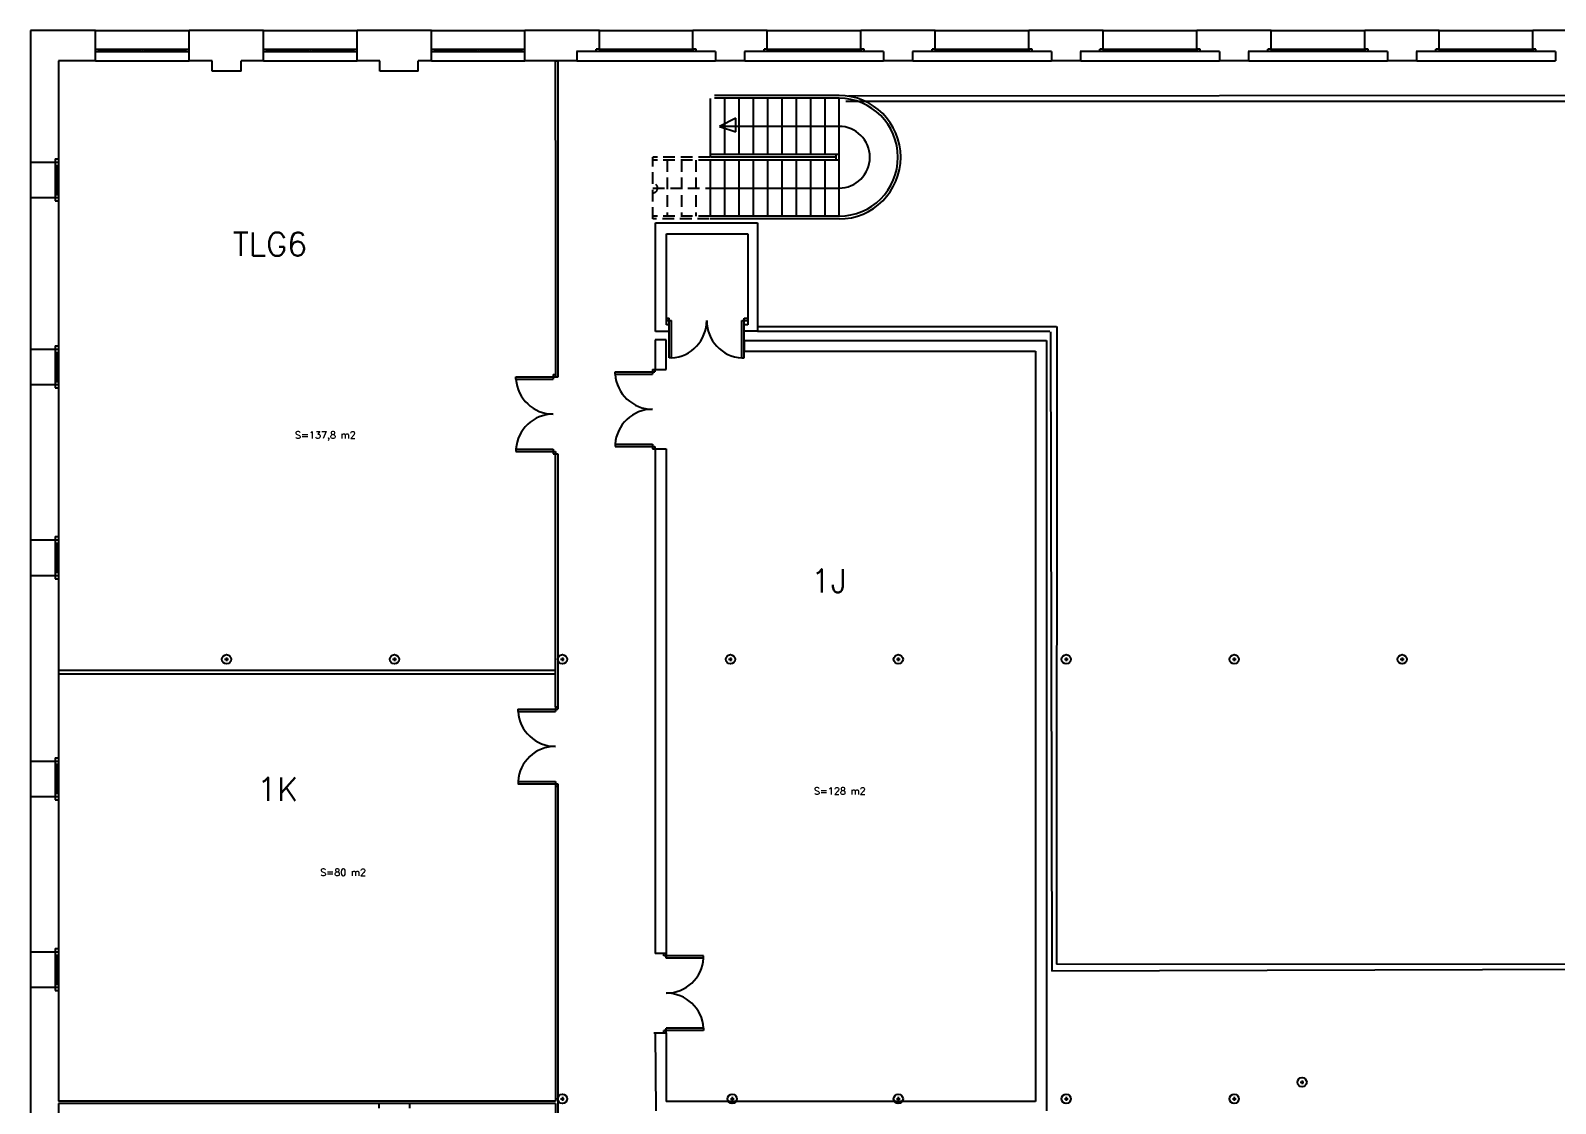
# Model space of a CAD drawing. Extents: x 188 to 272, y -39 to 198.
# Drawn here: x 188.68 to 221.28, y 46.95 to 69.9 of the extents above; entities that cross this region are included whole.
import ezdxf

# ---------------------------------------------------------------- set-up
doc = ezdxf.new("R2010")
doc.units = 0
doc.header["$MEASUREMENT"] = 0
doc.linetypes.add('RAYITAS', pattern=[0.375, 0.25, -0.125])
doc.layers.get('0').update_dxf_attribs({"linetype": 'CONTINUOUS'})
for name, color, linetype in [('ESCA', 4, 'CONTINUOUS'), ('MURO', 1, 'CONTINUOUS'), ('PILA', 6, 'CONTINUOUS'), ('PUER', 5, 'CONTINUOUS'), ('SUP', 7, 'CONTINUOUS'), ('TABI', 3, 'CONTINUOUS'), ('TEXT', 7, 'CONTINUOUS'), ('VENT', 2, 'CONTINUOUS')]:
    doc.layers.add(name, color=color, linetype=linetype)
doc.layers.get('0').off()
doc.styles.add('SIMPLEX', font='simplex.shx')
doc.styles.add('SIMPLEX8', font='simplex.shx')

# ---------------------------------------------------------------- blocks, each defined once
blk = doc.blocks.new('PILARR')
for p, q in [((0, 0.2), (0, -0.2)), ((-0.2, 0), (0.2, 0))]:
    blk.add_line(p, q)
blk.add_circle((0, 0), 0.5)

msp = doc.modelspace()

# ---------------------------------------------------------------- linework, layer by layer
at = {"layer": 'ESCA'}
for p, q in [((205.963, 68.505), (203.303, 68.505)), ((203.207, 68.442), (203.207, 67.185)), ((205.963, 68.445), (203.303, 68.445)), ((203.514, 68.445), (203.514, 67.245)), ((203.82, 68.445), (203.82, 67.245)), ((204.126, 68.445), (204.126, 67.245)), ((204.432, 68.445), (204.432, 67.245)), ((204.738, 68.445), (204.738, 67.245)), ((205.044, 68.445), (205.044, 67.245)), ((205.351, 68.445), (205.351, 67.245)), ((205.657, 68.445), (205.657, 67.245)), ((205.963, 65.925), (205.963, 68.445)), ((203.755, 68.022), (203.408, 67.845)), ((203.408, 67.845), (203.755, 67.725)), ((205.963, 67.845), (203.408, 67.845)), ((203.755, 67.725), (203.755, 68.022)), ((205.963, 67.245), (203.207, 67.245)), ((205.903, 67.185), (203.226, 67.185)), ((205.903, 67.125), (205.903, 67.245)), ((203.207, 67.125), (203.207, 65.925)), ((205.963, 67.125), (203.208, 67.125)), ((203.514, 67.125), (203.514, 65.925)), ((203.82, 67.125), (203.82, 65.925)), ((204.126, 67.125), (204.126, 65.925)), ((204.432, 67.125), (204.432, 65.925)), ((204.738, 67.125), (204.738, 65.925)), ((205.044, 67.125), (205.044, 65.925)), ((205.351, 67.125), (205.351, 65.925)), ((205.657, 67.125), (205.657, 65.925)), ((203.207, 66.525), (205.963, 66.525)), ((205.963, 65.925), (203.197, 65.925)), ((203.523, 65.865), (203.208, 65.865)), ((205.963, 65.865), (203.523, 65.865)), ((210.622, 63.565), (210.611, 49.929)), ((210.482, 63.45), (210.509, 49.777)), ((226.224, 49.918), (210.611, 49.929)), ((226.273, 49.822), (210.509, 49.777))]:
    msp.add_line(p, q, dxfattribs=at)
at = {"layer": 'ESCA', "linetype": 'RAYITAS'}
for p, q in [((203.207, 67.185), (201.983, 67.185)), ((201.983, 65.865), (201.983, 67.185)), ((203.207, 67.125), (201.983, 67.125)), ((202.289, 67.125), (202.289, 65.925)), ((202.595, 67.125), (202.595, 65.925)), ((202.901, 67.125), (202.901, 65.925)), ((201.983, 66.525), (203.207, 66.525)), ((203.207, 65.925), (201.983, 65.925)), ((203.189, 65.865), (201.983, 65.865))]:
    msp.add_line(p, q, dxfattribs=at)
at = {"layer": 'ESCA'}
for radius in [1.32, 1.26, 0.66]:
    msp.add_arc((205.963, 67.185), radius, 270, 90, dxfattribs=at)
at = {"layer": 'ESCA', "linetype": 'RAYITAS'}
msp.add_arc((201.983, 66.525), 0.102, 270, 90, dxfattribs=at)
at = {"layer": 'MURO'}
for p, q in [((188.681, 69.896), (188.681, 67.081)), ((190.071, 69.896), (188.681, 69.896)), ((190.071, 69.246), (190.071, 69.896)), ((192.071, 69.246), (192.071, 69.896)), ((193.661, 69.896), (192.071, 69.896)), ((193.661, 69.246), (193.661, 69.896)), ((195.661, 69.246), (195.661, 69.896)), ((197.251, 69.896), (195.661, 69.896)), ((197.251, 69.246), (197.251, 69.896)), ((199.251, 69.246), (199.251, 69.896)), ((200.841, 69.896), (199.251, 69.896)), ((204.431, 69.896), (202.841, 69.896)), ((208.021, 69.896), (206.431, 69.896)), ((211.611, 69.896), (210.021, 69.896)), ((215.201, 69.896), (213.611, 69.896)), ((218.791, 69.896), (217.201, 69.896)), ((222.381, 69.896), (220.791, 69.896)), ((195.591, 69.446), (195.591, 69.496)), ((189.281, 69.246), (189.281, 67.151)), ((190.071, 69.246), (189.281, 69.246)), ((192.561, 69.246), (192.071, 69.246)), ((192.561, 69.026, -3.5), (192.561, 69.246, -3.5)), ((193.181, 69.026, -3.5), (193.181, 69.246, -3.5)), ((193.661, 69.246), (193.181, 69.246)), ((196.151, 69.246), (195.661, 69.246)), ((196.151, 69.026, -3.5), (196.151, 69.246, -3.5)), ((196.971, 69.026, -3.5), (196.971, 69.246, -3.5)), ((197.251, 69.246), (196.971, 69.246)), ((199.951, 69.246), (199.251, 69.246)), ((200.361, 69.246), (199.951, 69.246)), ((203.951, 69.246), (203.331, 69.246)), ((207.541, 69.246), (206.921, 69.246)), ((211.131, 69.246), (210.511, 69.246)), ((214.721, 69.246), (214.101, 69.246)), ((218.311, 69.246), (217.691, 69.246)), ((193.181, 69.026), (192.561, 69.026)), ((196.971, 69.026), (196.151, 69.026)), ((189.211, 67.151), (189.281, 67.151)), ((189.211, 67.151), (189.211, 67.081)), ((188.681, 67.081), (189.211, 67.081)), ((188.681, 66.321), (189.211, 66.321)), ((188.681, 66.321), (188.681, 63.081)), ((189.211, 66.321), (189.211, 66.251)), ((189.211, 66.251), (189.281, 66.251)), ((189.281, 66.251), (189.281, 63.151)), ((188.681, 63.081), (189.211, 63.081)), ((189.211, 63.151), (189.211, 63.081)), ((189.211, 63.151), (189.281, 63.151)), ((188.681, 62.321), (189.211, 62.321)), ((188.681, 62.321), (188.681, 59.001)), ((189.211, 62.321), (189.211, 62.251)), ((189.211, 62.251), (189.281, 62.251)), ((189.281, 62.251), (189.281, 59.071)), ((189.211, 59.071, -3.5), (189.211, 59.001, -3.5)), ((189.211, 59.071, -3.5), (189.281, 59.071, -3.5)), ((188.681, 59.001, -3.5), (189.211, 59.001, -3.5)), ((188.681, 58.241, -3.5), (189.211, 58.241, -3.5)), ((188.681, 58.241), (188.681, 54.271)), ((189.211, 58.241, -3.5), (189.211, 58.171, -3.5)), ((189.211, 58.171, -3.5), (189.281, 58.171, -3.5)), ((189.281, 58.171), (189.281, 54.341)), ((188.681, 54.271, -3.5), (189.211, 54.271, -3.5)), ((189.211, 54.341, -3.5), (189.211, 54.271, -3.5)), ((189.211, 54.341, -3.5), (189.281, 54.341, -3.5)), ((188.681, 53.511, -3.5), (189.211, 53.511, -3.5)), ((188.681, 53.511), (188.681, 50.191)), ((189.211, 53.511, -3.5), (189.211, 53.441, -3.5)), ((189.211, 53.441, -3.5), (189.281, 53.441, -3.5)), ((189.281, 53.441), (189.281, 50.261)), ((189.211, 50.261, -3.5), (189.211, 50.191, -3.5)), ((189.211, 50.261, -3.5), (189.281, 50.261, -3.5)), ((188.681, 50.191, -3.5), (189.211, 50.191, -3.5)), ((188.681, 49.431, -3.5), (189.211, 49.431, -3.5)), ((188.681, 49.431), (188.681, 46.101)), ((189.211, 49.431, -3.5), (189.211, 49.361, -3.5)), ((189.211, 49.361, -3.5), (189.281, 49.361, -3.5)), ((189.281, 49.361), (189.281, 46.996)), ((189.281, 46.946), (189.281, 46.171))]:
    msp.add_line(p, q, dxfattribs=at)
at = {"layer": 'MURO', "color": 1}
for p, q in [((200.841, 69.496), (200.841, 69.896)), ((202.841, 69.496), (202.841, 69.896)), ((204.431, 69.496), (204.431, 69.896)), ((206.431, 69.496), (206.431, 69.896)), ((208.021, 69.496), (208.021, 69.896)), ((210.021, 69.496), (210.021, 69.896)), ((211.611, 69.496), (211.611, 69.896)), ((213.611, 69.496), (213.611, 69.896)), ((215.201, 69.496), (215.201, 69.896)), ((217.201, 69.496), (217.201, 69.896)), ((218.791, 69.496), (218.791, 69.896)), ((220.791, 69.496), (220.791, 69.896)), ((200.771, 69.446), (200.351, 69.446)), ((200.356, 69.446), (200.356, 69.246)), ((200.841, 69.496), (200.771, 69.496)), ((200.771, 69.446), (200.771, 69.496)), ((202.911, 69.496), (202.841, 69.496)), ((202.911, 69.446), (202.911, 69.496)), ((203.326, 69.446), (202.911, 69.446)), ((203.326, 69.446, -3.5), (203.326, 69.246, -3.5)), ((204.361, 69.446), (203.941, 69.446)), ((203.946, 69.446), (203.946, 69.246)), ((204.361, 69.446), (204.361, 69.496)), ((204.431, 69.496), (204.361, 69.496)), ((206.501, 69.496), (206.431, 69.496)), ((206.501, 69.446), (206.501, 69.496)), ((206.916, 69.446), (206.501, 69.446)), ((206.916, 69.446, -3.5), (206.916, 69.246, -3.5)), ((207.951, 69.446), (207.531, 69.446)), ((207.536, 69.446), (207.536, 69.246)), ((207.951, 69.446), (207.951, 69.496)), ((208.021, 69.496), (207.951, 69.496)), ((210.091, 69.496), (210.021, 69.496)), ((210.091, 69.446), (210.091, 69.496)), ((210.506, 69.446), (210.091, 69.446)), ((210.506, 69.446, -3.5), (210.506, 69.246, -3.5)), ((211.541, 69.446), (211.121, 69.446)), ((211.126, 69.446), (211.126, 69.246)), ((211.611, 69.496), (211.541, 69.496)), ((211.541, 69.446), (211.541, 69.496)), ((213.681, 69.496), (213.611, 69.496)), ((213.681, 69.446), (213.681, 69.496)), ((214.096, 69.446), (213.681, 69.446)), ((214.096, 69.446, -3.5), (214.096, 69.246, -3.5)), ((215.131, 69.446), (214.711, 69.446)), ((214.716, 69.446), (214.716, 69.246)), ((215.131, 69.446), (215.131, 69.496)), ((215.201, 69.496), (215.131, 69.496)), ((217.271, 69.496), (217.201, 69.496)), ((217.271, 69.446), (217.271, 69.496)), ((217.686, 69.446), (217.271, 69.446)), ((217.686, 69.446, -3.5), (217.686, 69.246, -3.5)), ((218.721, 69.446), (218.301, 69.446)), ((218.306, 69.446), (218.306, 69.246)), ((218.791, 69.496), (218.721, 69.496)), ((218.721, 69.446), (218.721, 69.496)), ((220.861, 69.496), (220.791, 69.496)), ((220.861, 69.446), (220.861, 69.496)), ((221.276, 69.446), (220.861, 69.446)), ((221.276, 69.446, -3.5), (221.276, 69.246, -3.5))]:
    msp.add_line(p, q, dxfattribs=at)
at = {"layer": 'MURO', "color": 3}
for p, q in [((199.907, 65.844), (199.906, 69.246)), ((199.957, 62.49), (199.957, 69.246)), ((199.907, 62.49), (199.907, 65.844)), ((204.017, 63.965), (204.017, 63.965)), ((204.017, 63.691), (204.017, 63.691)), ((202.27, 63.28), (202.036, 63.28)), ((202.036, 63.268), (202.036, 62.645)), ((202.27, 63.034), (202.27, 63.28)), ((204.034, 63.463), (203.935, 63.462)), ((203.935, 63.268), (210.396, 63.268)), ((203.935, 63.268), (203.935, 63.034)), ((204.221, 63.463), (204.221, 63.463)), ((210.396, 63.268), (210.396, 46.788)), ((202.27, 62.645), (202.27, 63.034)), ((203.935, 63.034), (210.163, 63.034)), ((210.163, 63.034), (210.163, 52.489)), ((202.027, 62.645), (202.27, 62.645)), ((199.901, 55.433), (199.906, 60.84)), ((199.956, 60.84), (199.951, 55.433)), ((202.027, 60.945), (202.27, 60.945)), ((202.036, 60.945), (202.036, 53.34)), ((202.27, 60.945), (202.27, 50.056)), ((202.036, 53.34), (202.036, 50.156)), ((210.163, 52.489), (210.163, 46.99)), ((202.22, 50.156), (202.036, 50.156)), ((202.005, 48.456), (202.27, 48.456)), ((202.036, 48.456), (202.046, 46.788)), ((202.27, 48.456), (202.27, 46.99)), ((209.817, 46.99), (202.27, 46.99)), ((210.163, 46.99), (209.817, 46.99))]:
    msp.add_line(p, q, dxfattribs=at)
at = {"layer": 'MURO', "color": 4}
for p, q in [((206.166, 68.495), (235.759, 68.523)), ((206.107, 68.381), (235.756, 68.381)), ((202.042, 63.46), (202.042, 65.781)), ((202.042, 65.781), (204.221, 65.781)), ((202.279, 63.602), (202.279, 65.544)), ((202.279, 65.544), (204.017, 65.544)), ((202.279, 63.602), (202.279, 65.544)), ((202.279, 65.544), (204.017, 65.544)), ((204.017, 65.544), (204.017, 63.965)), ((204.017, 65.544), (204.017, 63.602)), ((204.221, 65.781), (204.221, 63.463)), ((204.017, 63.965), (204.017, 63.602)), ((202.335, 63.602), (202.279, 63.602)), ((202.335, 63.46), (202.335, 63.602)), ((204.017, 63.602), (203.935, 63.602)), ((203.935, 63.462), (203.935, 63.602)), ((204.224, 63.565), (210.609, 63.565)), ((202.036, 63.28), (202.036, 63.268)), ((202.335, 63.46), (202.042, 63.46)), ((204.221, 63.463), (204.034, 63.463)), ((204.221, 63.463), (210.469, 63.463))]:
    msp.add_line(p, q, dxfattribs=at)
at = {"layer": 'PUER'}
for p, q in [((202.285, 63.741), (202.335, 63.741)), ((202.285, 63.691), (202.385, 63.691)), ((202.335, 62.891), (202.335, 63.741)), ((202.385, 62.893), (202.385, 63.691)), ((203.885, 62.893), (203.885, 63.691)), ((203.885, 63.691), (204.017, 63.691)), ((203.935, 62.891), (203.935, 63.741)), ((203.935, 63.741), (204.017, 63.741)), ((201.177, 62.595), (202.027, 62.595)), ((201.179, 62.545), (201.179, 62.595)), ((201.977, 62.645), (201.977, 62.545)), ((202.027, 62.645), (202.027, 62.595)), ((202.385, 62.893), (202.335, 62.893)), ((203.885, 62.893), (203.935, 62.893)), ((199.056, 62.49), (199.906, 62.49)), ((199.057, 62.44), (199.057, 62.49)), ((199.057, 62.44), (199.856, 62.44)), ((199.856, 62.54), (199.856, 62.44)), ((199.906, 62.54), (199.906, 62.49)), ((201.179, 62.545), (201.977, 62.545)), ((201.177, 60.995), (202.027, 60.995)), ((201.179, 61.045), (201.977, 61.045)), ((201.179, 61.045), (201.179, 60.995)), ((201.977, 61.045), (201.977, 60.945)), ((202.027, 60.995), (202.027, 60.945)), ((199.056, 60.89), (199.906, 60.89)), ((199.057, 60.94), (199.856, 60.94)), ((199.057, 60.94), (199.057, 60.89)), ((199.856, 60.94), (199.856, 60.84)), ((199.906, 60.89), (199.906, 60.84)), ((199.901, 55.433), (199.901, 55.333)), ((199.951, 55.433), (199.951, 55.383)), ((199.101, 55.383), (199.951, 55.383)), ((199.103, 55.333), (199.103, 55.383)), ((199.103, 55.333), (199.901, 55.333)), ((199.103, 53.833), (199.901, 53.833)), ((199.103, 53.833), (199.103, 53.783)), ((199.901, 53.833), (199.901, 53.733)), ((199.101, 53.783), (199.951, 53.783)), ((199.951, 53.783), (199.951, 53.733)), ((202.22, 50.106), (202.22, 50.156)), ((203.07, 50.106), (202.22, 50.106)), ((202.27, 50.056), (202.27, 50.156)), ((203.069, 50.056), (202.27, 50.056)), ((203.069, 50.056), (203.069, 50.106)), ((203.07, 48.506), (202.22, 48.506)), ((202.22, 48.456), (202.22, 48.506)), ((203.069, 48.556), (202.27, 48.556)), ((202.27, 48.456), (202.27, 48.556)), ((203.069, 48.556), (203.069, 48.506))]:
    msp.add_line(p, q, dxfattribs=at)
for centre, start, end in [((202.335, 63.691), 273.5833, 0), ((203.935, 63.691), 180, 266.4167), ((199.856, 62.49), 183.5833, 270), ((201.977, 62.595), 183.5833, 270), ((199.856, 60.89), 90, 176.4167), ((201.977, 60.995), 90, 176.4167), ((199.901, 55.383), 183.5833, 270), ((199.901, 53.783), 90, 176.4167), ((202.27, 50.106), 270, 356.4167), ((202.27, 48.506), 3.5833, 90)]:
    msp.add_arc(centre, 0.8, start, end, dxfattribs=at)
at = {"layer": 'TABI'}
for p, q in [((199.906, 69.246), (199.956, 69.246)), ((202.285, 63.691), (202.285, 63.741)), ((201.977, 62.645), (202.027, 62.645)), ((199.856, 62.54), (199.906, 62.54)), ((199.907, 62.49), (199.957, 62.49)), ((199.856, 60.84), (199.906, 60.84)), ((199.906, 60.84), (199.956, 60.84)), ((201.977, 60.945), (202.027, 60.945)), ((199.901, 56.209), (189.281, 56.209)), ((199.901, 56.129), (189.281, 56.129)), ((199.901, 55.433), (199.951, 55.433)), ((199.901, 53.733), (199.901, 46.996)), ((199.901, 53.733), (199.951, 53.733)), ((199.951, 53.733), (199.951, 46.746)), ((202.27, 50.156), (202.22, 50.156)), ((202.27, 48.456), (202.22, 48.456)), ((199.901, 46.996), (189.281, 46.996)), ((199.901, 46.946), (189.281, 46.946)), ((196.131, 46.846, -3.5), (196.131, 46.946, -3.5)), ((196.791, 46.846, -3.5), (196.791, 46.946, -3.5)), ((199.901, 46.946), (199.901, 46.746))]:
    msp.add_line(p, q, dxfattribs=at)
at = {"layer": 'VENT'}
for p, q in [((190.071, 69.896), (192.071, 69.896)), ((197.251, 69.896), (199.251, 69.896)), ((200.841, 69.896), (202.841, 69.896)), ((204.431, 69.896), (206.431, 69.896)), ((208.021, 69.896), (210.021, 69.896)), ((211.611, 69.896), (213.611, 69.896)), ((215.201, 69.896), (217.201, 69.896)), ((218.791, 69.896), (220.791, 69.896)), ((190.141, 69.446), (190.141, 69.496)), ((190.141, 69.446), (190.141, 69.496)), ((190.141, 69.471), (191.021, 69.471)), ((191.021, 69.496), (191.021, 69.446)), ((191.071, 69.496), (191.071, 69.446)), ((191.121, 69.496), (191.121, 69.446)), ((191.121, 69.471), (192.001, 69.471)), ((192.001, 69.446), (192.001, 69.496)), ((192.001, 69.446), (192.001, 69.496)), ((193.731, 69.446), (193.731, 69.496)), ((193.731, 69.446), (193.731, 69.496)), ((193.731, 69.471), (194.611, 69.471)), ((194.611, 69.496), (194.611, 69.446)), ((194.661, 69.496), (194.661, 69.446)), ((194.711, 69.496), (194.711, 69.446)), ((194.711, 69.471), (195.591, 69.471)), ((197.321, 69.446), (197.321, 69.496)), ((197.321, 69.446), (197.321, 69.496)), ((197.321, 69.471), (198.201, 69.471)), ((198.201, 69.496), (198.201, 69.446)), ((198.251, 69.496), (198.251, 69.446)), ((198.301, 69.496), (198.301, 69.446)), ((198.301, 69.471), (199.181, 69.471)), ((199.181, 69.446), (199.181, 69.496)), ((199.181, 69.446), (199.181, 69.496)), ((200.841, 69.496), (202.841, 69.496)), ((200.841, 69.496), (200.841, 69.446)), ((200.911, 69.446), (200.911, 69.496)), ((200.911, 69.471), (201.791, 69.471)), ((201.791, 69.496), (201.791, 69.446)), ((201.841, 69.496), (201.841, 69.446)), ((201.891, 69.496), (201.891, 69.446)), ((201.891, 69.471), (202.771, 69.471)), ((202.771, 69.446), (202.771, 69.496)), ((202.841, 69.496), (202.841, 69.446)), ((204.431, 69.496), (206.431, 69.496)), ((204.431, 69.496), (204.431, 69.446)), ((204.501, 69.446), (204.501, 69.496)), ((204.501, 69.471), (205.381, 69.471)), ((205.381, 69.496), (205.381, 69.446)), ((205.431, 69.496), (205.431, 69.446)), ((205.481, 69.496), (205.481, 69.446)), ((205.481, 69.471), (206.361, 69.471)), ((206.361, 69.446), (206.361, 69.496)), ((206.431, 69.496), (206.431, 69.446)), ((208.021, 69.496), (210.021, 69.496)), ((208.021, 69.496), (208.021, 69.446)), ((208.091, 69.446), (208.091, 69.496)), ((208.091, 69.471), (208.971, 69.471)), ((208.971, 69.496), (208.971, 69.446)), ((209.021, 69.496), (209.021, 69.446)), ((209.071, 69.496), (209.071, 69.446)), ((209.071, 69.471), (209.951, 69.471)), ((209.951, 69.446), (209.951, 69.496)), ((210.021, 69.496), (210.021, 69.446)), ((211.611, 69.496), (213.611, 69.496)), ((211.611, 69.496), (211.611, 69.446)), ((211.681, 69.446), (211.681, 69.496)), ((211.681, 69.471), (212.561, 69.471)), ((212.561, 69.496), (212.561, 69.446)), ((212.611, 69.496), (212.611, 69.446)), ((212.661, 69.496), (212.661, 69.446)), ((212.661, 69.471), (213.541, 69.471)), ((213.541, 69.446), (213.541, 69.496)), ((213.611, 69.496), (213.611, 69.446)), ((215.201, 69.496), (217.201, 69.496)), ((215.201, 69.496), (215.201, 69.446)), ((215.271, 69.446), (215.271, 69.496)), ((215.271, 69.471), (216.151, 69.471)), ((216.151, 69.496), (216.151, 69.446)), ((216.201, 69.496), (216.201, 69.446)), ((216.251, 69.496), (216.251, 69.446)), ((216.251, 69.496), (216.251, 69.446)), ((216.251, 69.471), (217.131, 69.471)), ((217.131, 69.446), (217.131, 69.496)), ((217.201, 69.496), (217.201, 69.446)), ((218.791, 69.496), (220.791, 69.496)), ((218.791, 69.496), (218.791, 69.446)), ((218.861, 69.446), (218.861, 69.496)), ((218.861, 69.471), (219.741, 69.471)), ((219.741, 69.496), (219.741, 69.446)), ((219.791, 69.496), (219.791, 69.446)), ((219.841, 69.496), (219.841, 69.446)), ((219.841, 69.471), (220.721, 69.471)), ((220.721, 69.446), (220.721, 69.496)), ((220.791, 69.496), (220.791, 69.446)), ((190.071, 69.246), (192.071, 69.246)), ((197.251, 69.246), (199.251, 69.246)), ((200.361, 69.246), (203.326, 69.246)), ((203.951, 69.246), (206.916, 69.246)), ((207.541, 69.246), (210.506, 69.246)), ((211.131, 69.246), (214.096, 69.246)), ((214.721, 69.246), (217.686, 69.246)), ((218.311, 69.246), (221.276, 69.246)), ((189.281, 67.151), (189.281, 66.251)), ((189.281, 67.151), (189.281, 66.251)), ((188.681, 67.081), (188.681, 66.321)), ((189.211, 67.081), (189.211, 66.321)), ((189.211, 67.081), (189.281, 67.081)), ((189.211, 67.011), (189.281, 67.011)), ((189.246, 67.011), (189.246, 66.391)), ((189.211, 66.391), (189.281, 66.391)), ((189.211, 66.321), (189.281, 66.321)), ((188.681, 63.081), (188.681, 62.321)), ((189.211, 63.081), (189.211, 62.321)), ((189.211, 63.081), (189.281, 63.081)), ((189.211, 63.011), (189.281, 63.011)), ((189.246, 63.011), (189.246, 62.391)), ((189.281, 63.151), (189.281, 62.251)), ((189.281, 63.151), (189.281, 62.251)), ((189.211, 62.391), (189.281, 62.391)), ((189.211, 62.321), (189.281, 62.321)), ((189.281, 59.071, -3.5), (189.281, 59.001, -3.5)), ((189.281, 59.071, -3.5), (189.281, 58.171, -3.5)), ((188.681, 59.001, -3.5), (188.681, 58.241, -3.5)), ((188.681, 59.001, -3.5), (188.681, 58.241, -3.5)), ((189.211, 59.001, -3.5), (189.281, 59.001, -3.5)), ((189.211, 59.001, -3.5), (189.211, 58.241, -3.5)), ((189.211, 58.931, -3.5), (189.281, 58.931, -3.5)), ((189.246, 58.931, -3.5), (189.246, 58.311, -3.5)), ((189.211, 58.311, -3.5), (189.281, 58.311, -3.5)), ((189.211, 58.241, -3.5), (189.281, 58.241, -3.5)), ((189.281, 58.241, -3.5), (189.281, 58.171, -3.5)), ((188.681, 54.271, -3.5), (188.681, 53.511, -3.5)), ((189.211, 54.271, -3.5), (189.281, 54.271, -3.5)), ((189.211, 54.271, -3.5), (189.211, 53.511, -3.5)), ((189.211, 54.201, -3.5), (189.281, 54.201, -3.5)), ((189.246, 54.201, -3.5), (189.246, 53.581, -3.5)), ((189.281, 54.341, -3.5), (189.281, 53.441, -3.5)), ((189.211, 53.581, -3.5), (189.281, 53.581, -3.5)), ((189.211, 53.511, -3.5), (189.281, 53.511, -3.5)), ((189.281, 50.261, -3.5), (189.281, 50.191, -3.5)), ((189.281, 50.261, -3.5), (189.281, 49.361, -3.5)), ((188.681, 50.191), (188.681, 49.431)), ((189.211, 50.191, -3.5), (189.211, 49.431, -3.5)), ((189.211, 50.191, -3.5), (189.281, 50.191, -3.5)), ((189.211, 50.121, -3.5), (189.281, 50.121, -3.5)), ((189.246, 50.121, -3.5), (189.246, 49.501, -3.5)), ((189.211, 49.501, -3.5), (189.281, 49.501, -3.5)), ((189.211, 49.431, -3.5), (189.281, 49.431, -3.5)), ((189.281, 49.431, -3.5), (189.281, 49.361, -3.5))]:
    msp.add_line(p, q, dxfattribs=at)
at = {"layer": 'VENT', "color": 2}
for p, q in [((193.661, 69.896), (195.661, 69.896)), ((190.071, 69.496), (192.071, 69.496)), ((190.071, 69.446), (192.071, 69.446)), ((193.661, 69.496), (195.661, 69.496)), ((193.661, 69.446), (195.661, 69.446)), ((195.591, 69.446), (195.591, 69.496)), ((197.251, 69.496), (199.251, 69.496)), ((197.251, 69.446), (199.251, 69.446)), ((202.911, 69.446), (200.771, 69.446)), ((206.501, 69.446), (204.361, 69.446)), ((210.091, 69.446), (207.951, 69.446)), ((213.681, 69.446), (211.541, 69.446)), ((217.271, 69.446), (215.131, 69.446)), ((220.861, 69.446), (218.721, 69.446)), ((193.661, 69.246), (195.661, 69.246))]:
    msp.add_line(p, q, dxfattribs=at)

# ---------------------------------------------------------------- block references
at = {"layer": 'PILA', "xscale": 0.1999999999999886, "yscale": 0.1999999999999886, "zscale": 3.5}
for p in [(192.871, 56.446), (196.461, 56.446), (200.051, 56.446), (203.641, 56.446), (207.231, 56.446), (210.821, 56.446), (214.411, 56.446), (218.001, 56.446), (215.86, 47.401), (200.051, 47.046), (203.681, 47.046), (207.231, 47.046), (210.821, 47.046), (214.411, 47.046)]:
    msp.add_blockref('PILARR', p, dxfattribs=at)

# ---------------------------------------------------------------- texts
at = {"layer": 'SUP', "style": 'SIMPLEX8'}
for s, p in [('S=137,8 m2', (194.336, 61.17)), ('S=128 m2', (205.429, 53.555)), ('S=80 m2', (194.877, 51.817))]:
    msp.add_text(s, height=0.15, dxfattribs=at).set_placement(p)
at = {"layer": 'TEXT', "color": 4, "char_height": 0.5, "width": 2.1036, "attachment_point": 1, "style": 'SIMPLEX'}
for s, insert in [('\\pt0.5;TLG6', (193.008, 65.575)), ('\\pt0.5;1J', (205.36, 58.376)), ('\\pt0.5;1K', (193.522, 53.92))]:
    msp.add_mtext(s, dxfattribs=dict(at, insert=insert))

doc.saveas('drawing.dxf')
